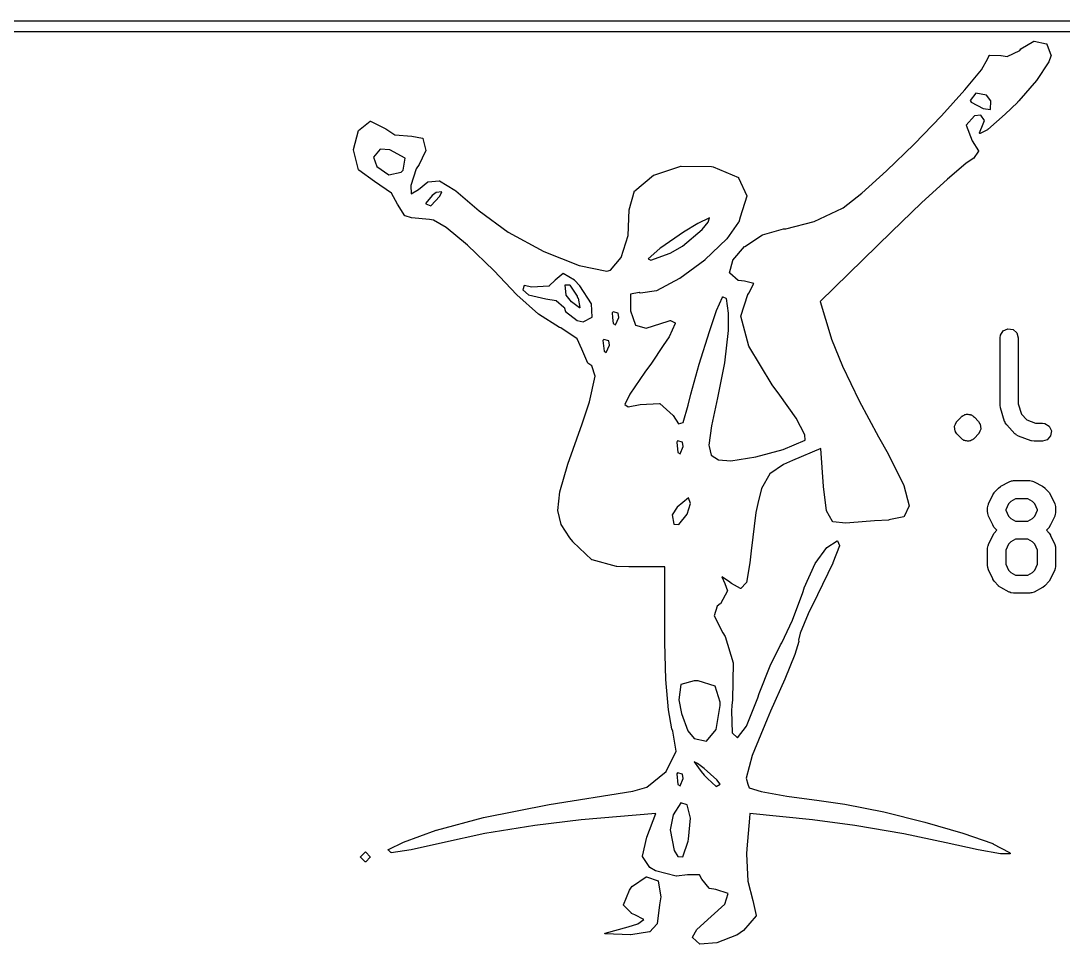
# Model space of a CAD drawing. Extents: x 69 to 230, y -100 to -50.
# Drawn here: x 92.12 to 106.47, y -63.84 to -51.12 of the extents above; entities that cross this region are included whole.
import ezdxf

# ---------------------------------------------------------------- set-up
doc = ezdxf.new("R2010")
doc.units = 0
doc.layers.add('BLACK', color=7, linetype='CONTINUOUS')

msp = doc.modelspace()

# ---------------------------------------------------------------- linework, layer by layer
at = {"layer": 'BLACK', "linetype": 'CONTINUOUS'}
for p, q in [((76.2, -51.125), (127.5, -51.125)), ((127.5, -51.275), (76.2, -51.275)), ((105.873, -51.5357), (105.889, -51.5128)), ((105.889, -51.5122), (105.89, -51.5113)), ((105.889, -51.5128), (105.889, -51.5122)), ((105.89, -51.5113), (106.067, -51.4048)), ((106.067, -51.4048), (106.069, -51.4045)), ((106.069, -51.4045), (106.071, -51.4042)), ((106.071, -51.4042), (106.244, -51.4416)), ((106.244, -51.4416), (106.245, -51.4419)), ((106.245, -51.4419), (106.246, -51.442)), ((106.246, -51.442), (106.246, -51.443)), ((106.246, -51.443), (106.248, -51.4438)), ((106.248, -51.4438), (106.248, -51.4444)), ((106.248, -51.4444), (106.248, -51.4448)), ((106.248, -51.4448), (106.305, -51.6076)), ((105.347, -51.7984), (105.433, -51.6437)), ((105.433, -51.6437), (105.454, -51.6009)), ((105.454, -51.6009), (105.455, -51.6004)), ((105.455, -51.5996), (105.456, -51.5992)), ((105.455, -51.6004), (105.455, -51.5996)), ((105.456, -51.5992), (105.457, -51.5985)), ((105.457, -51.5985), (105.458, -51.5985)), ((105.458, -51.5985), (105.459, -51.5982)), ((105.459, -51.5982), (105.615, -51.6021)), ((105.615, -51.6021), (105.615, -51.6023)), ((105.615, -51.6023), (105.616, -51.6022)), ((105.616, -51.6022), (105.702, -51.618)), ((105.702, -51.618), (105.873, -51.5357)), ((106.304, -51.611), (106.275, -51.6902)), ((106.305, -51.6076), (106.304, -51.6093)), ((106.304, -51.6093), (106.304, -51.611)), ((105.119, -52.0775), (105.347, -51.7984)), ((106.274, -51.6912), (106.103, -51.9487)), ((106.275, -51.6902), (106.274, -51.6907)), ((106.274, -51.6907), (106.274, -51.6912)), ((106.103, -51.9492), (105.859, -52.2271)), ((106.103, -51.9487), (106.103, -51.9489)), ((106.103, -51.9489), (106.103, -51.9492)), ((104.795, -52.4345), (105.119, -52.0775)), ((105.268, -52.1222), (105.189, -52.2234)), ((105.189, -52.2234), (105.207, -52.2472)), ((105.416, -52.1493), (105.268, -52.1222)), ((105.476, -52.2254), (105.416, -52.1493)), ((105.47, -52.3462), (105.476, -52.2254)), ((105.859, -52.2271), (105.841, -52.2476)), ((105.207, -52.2472), (105.369, -52.3316)), ((105.369, -52.3316), (105.47, -52.3462)), ((105.841, -52.2478), (105.673, -52.4124)), ((105.841, -52.2476), (105.841, -52.2477)), ((105.841, -52.2477), (105.841, -52.2478)), ((96.7708, -52.6339), (96.9278, -52.5062)), ((96.9278, -52.5062), (96.9287, -52.506)), ((96.9287, -52.506), (96.9294, -52.5054)), ((96.9294, -52.5054), (96.9304, -52.5054)), ((96.9304, -52.5054), (96.9315, -52.5051)), ((96.9315, -52.5051), (96.9323, -52.5056)), ((96.9323, -52.5056), (96.9332, -52.5056)), ((96.9332, -52.5056), (97.145, -52.6122)), ((104.419, -52.8221), (104.795, -52.4345)), ((105.253, -52.4357), (105.135, -52.5608)), ((105.336, -52.4253), (105.253, -52.4357)), ((105.389, -52.4996), (105.336, -52.4253)), ((105.369, -52.545), (105.389, -52.4996)), ((105.673, -52.4126), (105.433, -52.6238)), ((105.673, -52.4124), (105.673, -52.4124)), ((105.673, -52.4124), (105.673, -52.4126)), ((96.7018, -52.8982), (96.7691, -52.6365)), ((96.7691, -52.6365), (96.7701, -52.6353)), ((96.7701, -52.6353), (96.7708, -52.6339)), ((97.145, -52.6122), (97.1452, -52.6124)), ((97.1452, -52.6124), (97.1455, -52.6125)), ((97.1455, -52.6125), (97.2683, -52.6942)), ((105.135, -52.5608), (105.22, -52.776)), ((105.32, -52.6684), (105.369, -52.5452)), ((105.32, -52.6685), (105.32, -52.6684)), ((105.32, -52.6686), (105.32, -52.6685)), ((105.32, -52.6704), (105.32, -52.6686)), ((105.32, -52.6722), (105.32, -52.6704)), ((105.432, -52.6246), (105.327, -52.6748)), ((105.369, -52.5451), (105.369, -52.545)), ((105.369, -52.5452), (105.369, -52.5451)), ((105.433, -52.6238), (105.432, -52.624)), ((105.432, -52.624), (105.432, -52.6246)), ((97.2683, -52.6942), (97.5036, -52.7135)), ((97.5036, -52.7135), (97.5039, -52.7137)), ((97.5039, -52.7137), (97.5042, -52.7136)), ((97.5042, -52.7136), (97.6516, -52.7429)), ((97.6516, -52.7429), (97.6523, -52.7434)), ((97.6523, -52.7434), (97.6531, -52.7435)), ((97.6531, -52.7435), (97.6538, -52.7444)), ((97.6538, -52.7444), (97.6548, -52.7451)), ((97.6548, -52.7451), (97.6549, -52.7459)), ((97.6549, -52.7459), (97.6555, -52.7466)), ((97.6555, -52.7466), (97.6977, -52.91)), ((105.22, -52.776), (105.306, -52.9161)), ((105.32, -52.6723), (105.32, -52.6722)), ((105.32, -52.6724), (105.32, -52.6723)), ((105.321, -52.6736), (105.32, -52.6724)), ((105.323, -52.6749), (105.321, -52.6736)), ((105.325, -52.6749), (105.323, -52.675)), ((105.323, -52.675), (105.323, -52.6749)), ((105.323, -52.6749), (105.323, -52.6749)), ((105.327, -52.6748), (105.325, -52.6749)), ((105.327, -52.6748), (105.327, -52.6748)), ((105.327, -52.6748), (105.327, -52.6748)), ((96.702, -52.8994), (96.7018, -52.8982)), ((96.7018, -52.9006), (96.702, -52.8994)), ((96.7696, -53.1772), (96.7018, -52.9006)), ((97.0694, -52.8936), (96.976, -53.0045)), ((97.2017, -52.9017), (97.0694, -52.8936)), ((97.4096, -53.0183), (97.2017, -52.9017)), ((97.6973, -52.9134), (97.6472, -53.0178)), ((97.6974, -52.9117), (97.6973, -52.9134)), ((97.6977, -52.91), (97.6974, -52.9117)), ((104.039, -53.1934), (104.419, -52.8221)), ((105.305, -52.9216), (105.235, -53.0203)), ((105.306, -52.9206), (105.305, -52.9216)), ((105.306, -52.9161), (105.306, -52.917)), ((105.306, -52.917), (105.306, -52.9178)), ((105.306, -52.9178), (105.306, -52.9188)), ((105.306, -52.9188), (105.306, -52.9198)), ((105.306, -52.9198), (105.306, -52.9206)), ((96.976, -53.0045), (97.0206, -53.1311)), ((97.3827, -53.1831), (97.4096, -53.0183)), ((97.6472, -53.0178), (97.6062, -53.1032)), ((105.133, -53.0897), (104.879, -53.3068)), ((105.233, -53.0216), (105.133, -53.0897)), ((105.234, -53.0208), (105.233, -53.0216)), ((105.235, -53.0203), (105.234, -53.0208)), ((96.7706, -53.1786), (96.7696, -53.1772)), ((96.7715, -53.18), (96.7706, -53.1786)), ((96.9895, -53.3366), (96.7715, -53.18)), ((97.0206, -53.1311), (97.1868, -53.245)), ((97.1868, -53.245), (97.3575, -53.211)), ((97.3575, -53.211), (97.3827, -53.1831)), ((97.5645, -53.1626), (97.4885, -53.3935)), ((97.6057, -53.1039), (97.5645, -53.1626)), ((97.6058, -53.1035), (97.6057, -53.1039)), ((97.6062, -53.1032), (97.6058, -53.1035)), ((100.835, -53.2493), (101.209, -53.1267)), ((101.209, -53.1267), (101.21, -53.1268)), ((101.21, -53.1268), (101.211, -53.1265)), ((101.211, -53.1265), (101.629, -53.1329)), ((101.629, -53.1329), (101.629, -53.1331)), ((101.629, -53.1331), (101.63, -53.133)), ((101.63, -53.133), (101.652, -53.1376)), ((101.652, -53.1376), (101.652, -53.1379)), ((101.652, -53.1379), (101.653, -53.1379)), ((101.653, -53.1379), (101.999, -53.2845)), ((103.699, -53.5013), (104.039, -53.1934)), ((96.9896, -53.3366), (96.9895, -53.3366)), ((97.2225, -53.4983), (96.9896, -53.3366)), ((96.9896, -53.3366), (96.9896, -53.3366)), ((97.5944, -53.4485), (97.7233, -53.3448)), ((97.7233, -53.3448), (97.7247, -53.3444)), ((97.7247, -53.3444), (97.726, -53.3438)), ((97.726, -53.3438), (97.8805, -53.3305)), ((97.8805, -53.3305), (97.8819, -53.3309)), ((97.8819, -53.3309), (97.8834, -53.3311)), ((97.8834, -53.3311), (98.0968, -53.4563)), ((100.573, -53.4648), (100.833, -53.2502)), ((100.833, -53.2502), (100.834, -53.2499)), ((100.834, -53.2499), (100.835, -53.2493)), ((101.999, -53.2845), (102.001, -53.2857)), ((102.001, -53.2857), (102.002, -53.287)), ((102.002, -53.287), (102.116, -53.535)), ((104.879, -53.3068), (104.522, -53.6337)), ((97.3046, -53.6493), (97.2225, -53.4983)), ((97.4885, -53.3935), (97.4927, -53.5081)), ((97.4927, -53.5081), (97.5944, -53.4485)), ((97.7836, -53.5303), (97.6951, -53.6357)), ((97.8386, -53.4921), (97.7836, -53.5303)), ((97.9152, -53.4789), (97.8386, -53.4921)), ((97.8884, -53.5406), (97.9152, -53.4789)), ((98.0968, -53.4563), (98.0971, -53.4567)), ((98.0971, -53.4567), (98.0975, -53.4568)), ((98.0975, -53.4568), (98.1113, -53.4686)), ((98.1113, -53.4686), (98.4296, -53.7416)), ((100.495, -53.7278), (100.571, -53.4673)), ((100.571, -53.4673), (100.572, -53.4661)), ((100.572, -53.4661), (100.573, -53.4648)), ((103.444, -53.699), (103.699, -53.5013)), ((97.3048, -53.6494), (97.3046, -53.6493)), ((97.3048, -53.6496), (97.3048, -53.6494)), ((97.4081, -53.8093), (97.3048, -53.6496)), ((97.6951, -53.6357), (97.696, -53.6482)), ((97.696, -53.6482), (97.7634, -53.6739)), ((97.7634, -53.6739), (97.8884, -53.5406)), ((102.117, -53.5386), (102.025, -53.8316)), ((102.116, -53.535), (102.116, -53.5368)), ((102.116, -53.5368), (102.117, -53.5386)), ((104.522, -53.6337), (104.107, -54.0311)), ((97.4095, -53.8103), (97.4081, -53.8093)), ((97.4108, -53.8114), (97.4095, -53.8103)), ((97.4981, -53.8377), (97.4108, -53.8114)), ((98.4296, -53.7416), (98.4296, -53.7416)), ((98.4296, -53.7416), (98.8296, -54.0349)), ((100.481, -54.08), (100.495, -53.729)), ((100.495, -53.7284), (100.495, -53.7278)), ((100.495, -53.729), (100.495, -53.7284)), ((103.042, -53.8898), (103.431, -53.7075)), ((103.431, -53.7075), (103.444, -53.699)), ((97.4986, -53.8376), (97.4981, -53.8377)), ((97.499, -53.8379), (97.4986, -53.8376)), ((97.7459, -53.8623), (97.499, -53.8379)), ((97.8033, -53.8695), (97.7459, -53.8623)), ((97.9768, -53.9702), (97.8033, -53.8695)), ((101.439, -53.9183), (101.243, -54.0361)), ((101.601, -53.8399), (101.439, -53.9183)), ((101.501, -53.9974), (101.582, -53.8968)), ((101.582, -53.8968), (101.601, -53.8399)), ((102.003, -53.8999), (101.84, -54.1265)), ((102.004, -53.8985), (102.003, -53.8991)), ((102.003, -53.8991), (102.003, -53.8999)), ((102.025, -53.8316), (102.004, -53.8985)), ((102.654, -53.9892), (103.042, -53.8898)), ((98.2697, -54.2172), (97.9768, -53.9702)), ((98.8296, -54.0349), (99.32, -54.301)), ((100.386, -54.3868), (100.481, -54.08)), ((101.243, -54.0361), (100.931, -54.2522)), ((101.232, -54.2304), (101.501, -53.9974)), ((102.087, -54.232), (102.332, -54.0715)), ((102.332, -54.0715), (102.333, -54.0713)), ((102.333, -54.0709), (102.621, -53.9923)), ((102.333, -54.0713), (102.333, -54.0709)), ((102.621, -53.9923), (102.622, -53.9923)), ((102.622, -53.9921), (102.654, -53.9892)), ((102.622, -53.9923), (102.622, -53.9921)), ((104.107, -54.0311), (103.125, -54.991)), ((104.107, -54.0311), (104.107, -54.0311)), ((98.6319, -54.5659), (98.2697, -54.2172)), ((101.058, -54.3266), (101.232, -54.2304)), ((101.839, -54.1272), (101.538, -54.4194)), ((101.84, -54.1267), (101.839, -54.1272)), ((101.84, -54.1265), (101.84, -54.1267)), ((101.923, -54.4243), (102.086, -54.233)), ((102.086, -54.233), (102.087, -54.2326)), ((102.087, -54.2326), (102.087, -54.232)), ((99.32, -54.301), (99.8053, -54.4951)), ((100.241, -54.5596), (100.386, -54.3868)), ((100.92, -54.2613), (100.759, -54.4024)), ((100.795, -54.4211), (101.058, -54.3266)), ((100.931, -54.2522), (100.92, -54.2613)), ((99.8053, -54.4951), (100.19, -54.572)), ((100.759, -54.4024), (100.795, -54.4211)), ((101.537, -54.4198), (101.192, -54.6756)), ((101.538, -54.4194), (101.537, -54.4195)), ((101.537, -54.4195), (101.537, -54.4198)), ((101.879, -54.5972), (101.922, -54.4263)), ((101.922, -54.4263), (101.923, -54.4254)), ((101.923, -54.4254), (101.923, -54.4243)), ((98.9504, -54.9014), (98.6319, -54.5659)), ((99.5876, -54.6065), (99.4785, -54.6982)), ((99.7413, -54.6993), (99.5876, -54.6065)), ((100.19, -54.572), (100.241, -54.5596)), ((101.191, -54.676), (100.873, -54.8443)), ((101.192, -54.6756), (101.191, -54.6757)), ((101.191, -54.6757), (101.191, -54.676)), ((101.88, -54.598), (101.879, -54.5972)), ((101.879, -54.5988), (101.88, -54.598)), ((101.88, -54.5998), (101.879, -54.5988)), ((101.88, -54.601), (101.88, -54.5998)), ((101.881, -54.6015), (101.88, -54.601)), ((101.881, -54.6022), (101.881, -54.6015)), ((101.998, -54.7015), (101.881, -54.6022)), ((99.0489, -54.7695), (99.0301, -54.8327)), ((99.1556, -54.7943), (99.0489, -54.7695)), ((99.1563, -54.7942), (99.1556, -54.7943)), ((99.1571, -54.7944), (99.1563, -54.7942)), ((99.3908, -54.779), (99.1571, -54.7944)), ((99.3923, -54.7783), (99.3908, -54.779)), ((99.3939, -54.7777), (99.3923, -54.7783)), ((99.4785, -54.6982), (99.3939, -54.7777)), ((99.6145, -54.766), (99.6152, -54.7646)), ((99.6146, -54.7663), (99.6145, -54.766)), ((99.6146, -54.7667), (99.6146, -54.7663)), ((99.6288, -54.901), (99.6146, -54.7667)), ((99.6152, -54.7646), (99.6156, -54.763)), ((99.6156, -54.763), (99.6159, -54.7628)), ((99.6159, -54.7628), (99.6161, -54.7625)), ((99.6161, -54.7625), (99.6176, -54.7619)), ((99.6176, -54.7619), (99.619, -54.7612)), ((99.619, -54.7612), (99.6193, -54.7613)), ((99.6193, -54.7613), (99.6196, -54.7611)), ((99.6196, -54.7611), (99.6768, -54.7623)), ((99.6768, -54.7623), (99.6773, -54.7625)), ((99.6773, -54.7625), (99.6778, -54.7624)), ((99.6778, -54.7624), (99.679, -54.7632)), ((99.679, -54.7632), (99.6803, -54.7638)), ((99.6803, -54.7638), (99.6805, -54.7643)), ((99.6805, -54.7643), (99.6809, -54.7645)), ((99.6809, -54.7645), (99.7815, -54.9201)), ((99.8173, -54.7771), (99.7413, -54.6993)), ((99.9757, -55.0222), (99.8173, -54.7771)), ((101.999, -54.7019), (101.998, -54.7015)), ((102, -54.7026), (101.999, -54.7019)), ((102.086, -54.7109), (102, -54.7026)), ((102.214, -54.7432), (102.086, -54.7109)), ((102.145, -54.8769), (102.214, -54.7432)), ((98.9506, -54.9014), (98.9504, -54.9014)), ((98.9507, -54.9016), (98.9506, -54.9014)), ((99.2458, -55.1677), (98.9507, -54.9016)), ((99.0301, -54.8327), (99.1082, -54.8978)), ((99.1082, -54.8978), (99.3494, -54.9551)), ((99.3494, -54.9551), (99.4896, -54.9754)), ((99.6295, -54.9022), (99.6288, -54.901)), ((99.6298, -54.9036), (99.6295, -54.9022)), ((99.7023, -54.9969), (99.6298, -54.9036)), ((99.7815, -54.9201), (99.7816, -54.9206)), ((99.7816, -54.9206), (99.782, -54.921)), ((99.782, -54.921), (99.7911, -54.9451)), ((99.7911, -54.9451), (99.791, -54.9455)), ((99.791, -54.9455), (99.7913, -54.9458)), ((99.7913, -54.9458), (99.8179, -55.0731)), ((100.516, -54.8883), (100.513, -55.1005)), ((100.635, -54.8694), (100.516, -54.8883)), ((100.649, -54.8744), (100.635, -54.8694)), ((100.65, -54.8743), (100.649, -54.8744)), ((100.651, -54.8746), (100.65, -54.8743)), ((100.871, -54.8449), (100.651, -54.8746)), ((100.872, -54.8444), (100.871, -54.8449)), ((100.873, -54.8443), (100.872, -54.8444)), ((101.699, -55.1151), (101.779, -54.9307)), ((101.779, -54.9306), (101.78, -54.9293)), ((101.779, -54.9307), (101.779, -54.9306)), ((101.779, -54.9307), (101.779, -54.9307)), ((101.78, -54.9293), (101.782, -54.928)), ((101.782, -54.928), (101.782, -54.928)), ((101.782, -54.928), (101.782, -54.928)), ((101.782, -54.928), (101.783, -54.928)), ((101.783, -54.928), (101.785, -54.9281)), ((101.785, -54.9281), (101.785, -54.9281)), ((101.785, -54.9281), (101.785, -54.9281)), ((101.785, -54.9281), (101.828, -54.947)), ((101.828, -54.947), (101.829, -54.9474)), ((101.829, -54.9474), (101.829, -54.9476)), ((101.829, -54.9476), (101.83, -54.9487)), ((101.83, -54.9487), (101.831, -54.9497)), ((101.831, -54.9497), (101.831, -54.9503)), ((101.831, -54.9503), (101.831, -54.9509)), ((101.831, -54.9509), (101.859, -55.1506)), ((102.032, -55.1914), (102.132, -54.8933)), ((102.132, -54.8926), (102.133, -54.8917)), ((102.132, -54.8933), (102.132, -54.8926)), ((102.133, -54.8917), (102.145, -54.8769)), ((99.4896, -54.9754), (99.4908, -54.9761)), ((99.4908, -54.9761), (99.4921, -54.9766)), ((99.4921, -54.9766), (99.5983, -55.0697)), ((99.5983, -55.0697), (99.5989, -55.0708)), ((99.5989, -55.0708), (99.5997, -55.0718)), ((99.5997, -55.0718), (99.6187, -55.1286)), ((99.7029, -54.9973), (99.7023, -54.9969)), ((99.7032, -54.9979), (99.7029, -54.9973)), ((99.81, -55.0781), (99.7032, -54.9979)), ((99.8102, -55.0782), (99.81, -55.0781)), ((99.8103, -55.0783), (99.8102, -55.0782)), ((99.812, -55.0786), (99.8103, -55.0783)), ((99.8137, -55.0791), (99.812, -55.0786)), ((99.8139, -55.079), (99.8137, -55.0791)), ((99.814, -55.079), (99.8139, -55.079)), ((99.8155, -55.078), (99.814, -55.079)), ((99.817, -55.0771), (99.8155, -55.078)), ((99.8171, -55.077), (99.817, -55.0771)), ((99.8172, -55.0769), (99.8171, -55.077)), ((99.8175, -55.0751), (99.8172, -55.0769)), ((99.818, -55.0734), (99.8175, -55.0751)), ((99.8179, -55.0731), (99.8179, -55.0733)), ((99.8179, -55.0733), (99.818, -55.0734)), ((99.9875, -55.2081), (99.9757, -55.0222)), ((100.513, -55.1005), (100.515, -55.1178)), ((103.125, -54.991), (103.271, -55.4765)), ((99.2462, -55.1679), (99.2458, -55.1677)), ((99.2465, -55.1682), (99.2462, -55.1679)), ((99.5387, -55.3487), (99.2465, -55.1682)), ((99.6187, -55.1286), (99.7795, -55.2522)), ((99.7795, -55.2522), (99.863, -55.2729)), ((99.863, -55.2729), (99.9875, -55.2081)), ((100.274, -55.1349), (100.262, -55.1495)), ((100.262, -55.1495), (100.268, -55.2106)), ((100.268, -55.2106), (100.277, -55.2955)), ((100.343, -55.1509), (100.274, -55.1349)), ((100.308, -55.3116), (100.352, -55.2133)), ((100.352, -55.2133), (100.343, -55.1509)), ((100.515, -55.1178), (100.546, -55.2125)), ((100.546, -55.2125), (100.581, -55.3186)), ((101.601, -55.4029), (101.699, -55.1154)), ((101.699, -55.1153), (101.699, -55.1151)), ((101.699, -55.1154), (101.699, -55.1153)), ((101.859, -55.1514), (101.858, -55.3925)), ((101.859, -55.1506), (101.859, -55.151)), ((101.859, -55.151), (101.859, -55.1514)), ((102.033, -55.1928), (102.032, -55.1914)), ((102.032, -55.1943), (102.033, -55.1928)), ((102.143, -55.6056), (102.032, -55.1943)), ((99.5391, -55.3487), (99.5387, -55.3487)), ((99.5395, -55.3491), (99.5391, -55.3487)), ((99.5549, -55.3552), (99.5395, -55.3491)), ((99.7775, -55.5056), (99.5549, -55.3552)), ((100.277, -55.2955), (100.308, -55.3116)), ((100.581, -55.3186), (100.729, -55.3598)), ((100.729, -55.3598), (101.035, -55.2635)), ((101.035, -55.2635), (101.059, -55.2552)), ((101.131, -55.2927), (101.046, -55.4789)), ((101.059, -55.2552), (101.061, -55.2553)), ((101.061, -55.2553), (101.063, -55.2554)), ((101.063, -55.2554), (101.129, -55.2861)), ((101.129, -55.2861), (101.129, -55.2861)), ((101.129, -55.2861), (101.129, -55.2861)), ((101.129, -55.2861), (101.129, -55.2861)), ((101.129, -55.2861), (101.13, -55.2874)), ((101.13, -55.2874), (101.131, -55.2889)), ((101.131, -55.2889), (101.131, -55.2889)), ((101.131, -55.2889), (101.132, -55.2889)), ((101.132, -55.2889), (101.131, -55.2907)), ((101.131, -55.2907), (101.131, -55.2927)), ((101.858, -55.3931), (101.807, -55.8347)), ((101.858, -55.3925), (101.858, -55.3928)), ((101.858, -55.3928), (101.858, -55.3931)), ((105.609, -55.4561), (105.647, -55.397)), ((105.647, -55.397), (105.711, -55.3678)), ((105.711, -55.3678), (105.781, -55.3779)), ((105.781, -55.3779), (105.834, -55.4241)), ((99.8444, -55.6468), (99.7775, -55.5056)), ((100.147, -55.5159), (100.135, -55.5305)), ((100.135, -55.5305), (100.15, -55.6765)), ((100.216, -55.5319), (100.147, -55.5159)), ((100.225, -55.5943), (100.216, -55.5319)), ((101.046, -55.4797), (100.966, -55.5978)), ((101.046, -55.4789), (101.046, -55.4792)), ((101.046, -55.4792), (101.046, -55.4797)), ((101.46, -55.8527), (101.601, -55.403)), ((101.601, -55.403), (101.601, -55.4029)), ((101.601, -55.403), (101.601, -55.403)), ((103.271, -55.4765), (103.281, -55.51)), ((103.281, -55.51), (103.431, -55.8803)), ((105.604, -55.4916), (105.609, -55.4561)), ((105.604, -56.4202), (105.604, -55.4916)), ((105.834, -55.4241), (105.854, -55.4916)), ((105.854, -55.4916), (105.854, -56.4014)), ((99.9253, -55.8402), (99.8444, -55.6468)), ((100.15, -55.6765), (100.181, -55.6926)), ((100.181, -55.6926), (100.225, -55.5943)), ((100.966, -55.5978), (100.802, -55.8398)), ((102.143, -55.6061), (102.143, -55.6056)), ((102.143, -55.6069), (102.143, -55.6061)), ((102.466, -56.1405), (102.143, -55.6069)), ((99.9264, -55.8413), (99.9253, -55.8402)), ((99.9273, -55.8425), (99.9264, -55.8413)), ((99.9828, -55.8771), (99.9273, -55.8425)), ((100.026, -56.0185), (99.9828, -55.8771)), ((100.712, -55.9654), (100.504, -56.2662)), ((100.802, -55.8399), (100.712, -55.9654)), ((100.802, -55.8398), (100.802, -55.8398)), ((100.802, -55.8398), (100.802, -55.8399)), ((101.343, -56.2682), (101.46, -55.8528)), ((101.46, -55.8528), (101.46, -55.8527)), ((101.46, -55.8528), (101.46, -55.8528)), ((101.807, -55.8351), (101.714, -56.3185)), ((101.807, -55.8347), (101.807, -55.8349)), ((101.807, -55.8349), (101.807, -55.8351)), ((103.431, -55.8803), (103.662, -56.3602)), ((99.9482, -56.3737), (100.026, -56.0185)), ((102.466, -56.1406), (102.466, -56.1405)), ((102.466, -56.1409), (102.466, -56.1406)), ((102.571, -56.2819), (102.466, -56.1409)), ((99.8473, -56.6765), (99.9482, -56.3737)), ((100.504, -56.2662), (100.434, -56.4109)), ((100.645, -56.4114), (100.912, -56.3972)), ((100.912, -56.3972), (100.912, -56.3972)), ((100.912, -56.3972), (100.912, -56.3972)), ((100.912, -56.3972), (100.912, -56.3972)), ((100.912, -56.3972), (100.914, -56.3979)), ((100.914, -56.3979), (100.916, -56.3985)), ((100.916, -56.3985), (100.916, -56.3985)), ((100.916, -56.3985), (100.916, -56.3985)), ((100.916, -56.3985), (100.916, -56.3985)), ((100.916, -56.3985), (101.1, -56.563)), ((101.306, -56.4174), (101.343, -56.2684)), ((101.343, -56.2683), (101.343, -56.2682)), ((101.343, -56.2684), (101.343, -56.2683)), ((101.714, -56.3186), (101.63, -56.7026)), ((101.714, -56.3185), (101.714, -56.3186)), ((101.714, -56.3186), (101.714, -56.3186)), ((102.793, -56.5998), (102.571, -56.2819)), ((103.662, -56.3602), (103.93, -56.8548)), ((105.854, -56.4014), (105.897, -56.542)), ((100.434, -56.4109), (100.481, -56.4445)), ((100.481, -56.4445), (100.645, -56.4115)), ((100.645, -56.4116), (100.645, -56.4114)), ((100.645, -56.4115), (100.645, -56.4116)), ((101.239, -56.6588), (101.306, -56.4174)), ((105.129, -56.5486), (105.14, -56.544)), ((105.14, -56.544), (105.151, -56.5456)), ((105.151, -56.5456), (105.161, -56.5429)), ((105.161, -56.5429), (105.175, -56.5472)), ((105.175, -56.5472), (105.189, -56.5468)), ((105.189, -56.5468), (105.198, -56.5525)), ((105.604, -56.4208), (105.604, -56.4202)), ((105.604, -56.4215), (105.604, -56.4208)), ((105.609, -56.4569), (105.604, -56.4215)), ((105.666, -56.6426), (105.609, -56.4569)), ((105.897, -56.542), (105.971, -56.6225)), ((99.6517, -57.234), (99.8473, -56.6765)), ((101.1, -56.563), (101.1, -56.5636)), ((101.1, -56.5636), (101.101, -56.564)), ((101.101, -56.564), (101.176, -56.6779)), ((101.176, -56.6779), (101.239, -56.6588)), ((102.915, -56.829), (102.793, -56.5998)), ((104.977, -56.708), (104.991, -56.6797)), ((104.991, -56.6797), (105.003, -56.6507)), ((105.003, -56.6507), (105.006, -56.6485)), ((105.006, -56.6485), (105.008, -56.6449)), ((105.008, -56.6449), (105.065, -56.583)), ((105.065, -56.583), (105.073, -56.5765)), ((105.073, -56.5765), (105.075, -56.5732)), ((105.075, -56.5732), (105.08, -56.5711)), ((105.08, -56.5711), (105.093, -56.5604)), ((105.093, -56.5604), (105.107, -56.5569)), ((105.107, -56.5569), (105.118, -56.549)), ((105.118, -56.549), (105.129, -56.5486)), ((105.198, -56.5525), (105.209, -56.5541)), ((105.209, -56.5541), (105.218, -56.5614)), ((105.218, -56.5614), (105.228, -56.5649)), ((105.228, -56.5649), (105.237, -56.5758)), ((105.237, -56.5758), (105.249, -56.583)), ((105.249, -56.583), (105.306, -56.6449)), ((105.306, -56.6449), (105.326, -56.6745)), ((105.326, -56.6745), (105.327, -56.6784)), ((105.327, -56.6784), (105.33, -56.6815)), ((105.33, -56.6815), (105.333, -56.7128)), ((105.672, -56.6511), (105.666, -56.6426)), ((105.674, -56.6611), (105.672, -56.6511)), ((105.694, -56.6907), (105.674, -56.6611)), ((105.971, -56.6225), (106.093, -56.6666)), ((106.093, -56.6666), (106.186, -56.6666)), ((106.186, -56.6666), (106.221, -56.6717)), ((106.221, -56.6717), (106.28, -56.7099)), ((101.63, -56.7026), (101.594, -56.9715)), ((102.919, -56.9038), (102.915, -56.829)), ((104.976, -56.7156), (104.977, -56.7119)), ((104.981, -56.7466), (104.976, -56.7156)), ((104.977, -56.7119), (104.977, -56.708)), ((104.985, -56.7779), (104.981, -56.7466)), ((104.987, -56.781), (104.985, -56.7779)), ((104.988, -56.7849), (104.987, -56.781)), ((105.008, -56.8145), (104.988, -56.7849)), ((105.065, -56.8764), (105.008, -56.8145)), ((105.306, -56.8145), (105.249, -56.8764)), ((105.308, -56.8109), (105.306, -56.8145)), ((105.311, -56.8087), (105.308, -56.8109)), ((105.323, -56.7796), (105.311, -56.8087)), ((105.337, -56.7514), (105.323, -56.7796)), ((105.333, -56.7128), (105.338, -56.7438)), ((105.338, -56.7438), (105.337, -56.7475)), ((105.337, -56.7475), (105.337, -56.7514)), ((105.808, -56.8145), (105.694, -56.6907)), ((105.819, -56.8207), (105.808, -56.8145)), ((105.826, -56.8304), (105.819, -56.8207)), ((105.858, -56.8473), (105.826, -56.8304)), ((106.28, -56.7099), (106.309, -56.774)), ((106.309, -56.774), (106.299, -56.8436)), ((101.163, -56.9129), (101.151, -56.9275)), ((101.151, -56.9275), (101.166, -57.0735)), ((101.232, -56.9289), (101.163, -56.9129)), ((101.241, -56.9913), (101.232, -56.9289)), ((101.594, -56.9715), (101.599, -56.9909)), ((102.616, -57.0304), (102.919, -56.9038)), ((103.93, -56.8548), (104.063, -57.0899)), ((105.077, -56.8836), (105.065, -56.8764)), ((105.086, -56.8945), (105.077, -56.8836)), ((105.097, -56.898), (105.086, -56.8945)), ((105.105, -56.9052), (105.097, -56.898)), ((105.116, -56.9068), (105.105, -56.9052)), ((105.126, -56.9126), (105.116, -56.9068)), ((105.14, -56.9121), (105.126, -56.9126)), ((105.153, -56.9165), (105.14, -56.9121)), ((105.164, -56.9138), (105.153, -56.9165)), ((105.175, -56.9153), (105.164, -56.9138)), ((105.185, -56.9107), (105.175, -56.9153)), ((105.196, -56.9104), (105.185, -56.9107)), ((105.208, -56.9025), (105.196, -56.9104)), ((105.221, -56.899), (105.208, -56.9025)), ((105.234, -56.8882), (105.221, -56.899)), ((105.239, -56.8862), (105.234, -56.8882)), ((105.241, -56.8829), (105.239, -56.8862)), ((105.249, -56.8764), (105.241, -56.8829)), ((106.029, -56.9092), (105.858, -56.8473)), ((106.033, -56.9094), (106.029, -56.9092)), ((106.036, -56.9114), (106.033, -56.9094)), ((106.071, -56.9166), (106.036, -56.9114)), ((106.186, -56.9166), (106.071, -56.9166)), ((106.253, -56.8968), (106.186, -56.9166)), ((106.299, -56.8436), (106.253, -56.8968)), ((101.166, -57.0735), (101.197, -57.0896)), ((101.197, -57.0896), (101.241, -56.9913)), ((101.599, -56.9909), (101.626, -57.1069)), ((101.626, -57.1069), (101.725, -57.1725)), ((102.238, -57.1325), (102.616, -57.0304)), ((103.133, -57.0173), (102.743, -57.1812)), ((103.171, -57.5411), (103.133, -57.0173)), ((104.063, -57.0899), (104.063, -57.09)), ((104.063, -57.09), (104.063, -57.0901)), ((104.063, -57.0901), (104.279, -57.5274)), ((99.5414, -57.6121), (99.6516, -57.2343)), ((99.6516, -57.2343), (99.6517, -57.2342)), ((99.6517, -57.2342), (99.6517, -57.234)), ((101.725, -57.1725), (101.897, -57.1843)), ((101.897, -57.1843), (102.238, -57.1325)), ((102.621, -57.2364), (102.434, -57.3669)), ((102.743, -57.1812), (102.621, -57.2364)), ((102.434, -57.3669), (102.316, -57.5674)), ((103.171, -57.5412), (103.171, -57.5411)), ((103.171, -57.5414), (103.171, -57.5412)), ((103.211, -57.8755), (103.171, -57.5414)), ((104.279, -57.5274), (104.279, -57.5279)), ((104.279, -57.5279), (104.28, -57.5283)), ((104.28, -57.5283), (104.351, -57.8043)), ((105.58, -57.5617), (105.607, -57.5391)), ((105.607, -57.5391), (105.61, -57.5385)), ((105.61, -57.5385), (105.612, -57.5366)), ((105.612, -57.5366), (105.726, -57.4747)), ((105.726, -57.4747), (105.76, -57.4623)), ((105.76, -57.4623), (105.773, -57.4633)), ((105.773, -57.4633), (105.786, -57.4596)), ((105.786, -57.4596), (106.014, -57.4596)), ((106.014, -57.4596), (106.05, -57.4647)), ((106.05, -57.4647), (106.061, -57.4719)), ((106.061, -57.4719), (106.074, -57.4747)), ((106.074, -57.4747), (106.188, -57.5366)), ((106.188, -57.5366), (106.217, -57.558)), ((99.5118, -57.8685), (99.5412, -57.6129)), ((99.5412, -57.6129), (99.5414, -57.6125)), ((99.5414, -57.6125), (99.5414, -57.6121)), ((102.316, -57.5674), (102.268, -57.7746)), ((105.444, -57.7798), (105.501, -57.656)), ((105.501, -57.656), (105.52, -57.6259)), ((105.52, -57.6259), (105.522, -57.6251)), ((105.522, -57.6236), (105.58, -57.5617)), ((105.522, -57.6251), (105.522, -57.6236)), ((106.217, -57.558), (106.218, -57.5603)), ((106.218, -57.5603), (106.22, -57.5617)), ((106.22, -57.5617), (106.278, -57.6236)), ((106.278, -57.6236), (106.298, -57.6532)), ((106.298, -57.6532), (106.298, -57.6548)), ((106.298, -57.6548), (106.299, -57.656)), ((106.299, -57.656), (106.356, -57.7798)), ((101.156, -57.827), (101.089, -57.9316)), ((101.312, -57.6983), (101.156, -57.827)), ((101.295, -57.9232), (101.341, -57.7737)), ((101.341, -57.7737), (101.312, -57.6983)), ((102.268, -57.7746), (102.239, -57.9002)), ((104.351, -57.8077), (104.281, -57.9532)), ((104.351, -57.8043), (104.351, -57.806)), ((104.351, -57.806), (104.351, -57.8077)), ((105.432, -57.8322), (105.437, -57.7967)), ((105.432, -57.8941), (105.432, -57.8322)), ((105.437, -57.7967), (105.442, -57.789)), ((105.442, -57.789), (105.444, -57.7798)), ((105.72, -57.7787), (105.682, -57.8597)), ((105.749, -57.7465), (105.72, -57.7787)), ((105.817, -57.7096), (105.749, -57.7465)), ((105.983, -57.7096), (105.817, -57.7096)), ((106.051, -57.7465), (105.983, -57.7096)), ((106.08, -57.7787), (106.051, -57.7465)), ((106.118, -57.8597), (106.08, -57.7787)), ((106.356, -57.7798), (106.367, -57.8142)), ((106.367, -57.8142), (106.365, -57.8234)), ((106.365, -57.8234), (106.368, -57.8322)), ((106.368, -57.8322), (106.368, -57.8941)), ((99.5121, -57.8694), (99.5118, -57.8685)), ((99.5119, -57.8703), (99.5121, -57.8694)), ((99.5587, -58.0615), (99.5119, -57.8703)), ((101.089, -57.9316), (101.111, -58.0593)), ((101.178, -58.0633), (101.295, -57.9232)), ((102.239, -57.9002), (102.176, -58.4264)), ((103.211, -57.8764), (103.211, -57.8755)), ((103.211, -57.8775), (103.211, -57.8764)), ((103.296, -58.0227), (103.211, -57.8775)), ((104.277, -57.9559), (104.07, -58.0015)), ((104.278, -57.9557), (104.277, -57.9559)), ((104.279, -57.9546), (104.278, -57.9557)), ((104.278, -57.9557), (104.278, -57.9557)), ((104.28, -57.9537), (104.279, -57.9546)), ((104.281, -57.9532), (104.28, -57.9534)), ((104.28, -57.9534), (104.28, -57.9537)), ((105.435, -57.903), (105.432, -57.8941)), ((105.433, -57.9121), (105.435, -57.903)), ((105.444, -57.9465), (105.433, -57.9121)), ((105.501, -58.0703), (105.444, -57.9465)), ((105.682, -57.8597), (105.682, -57.8667)), ((105.682, -57.8667), (105.72, -57.9476)), ((105.72, -57.9476), (105.749, -57.9798)), ((105.749, -57.9798), (105.817, -58.0167)), ((105.983, -58.0167), (106.051, -57.9798)), ((106.051, -57.9798), (106.08, -57.9476)), ((106.08, -57.9476), (106.118, -57.8667)), ((106.118, -57.8667), (106.118, -57.8597)), ((106.356, -57.9465), (106.299, -58.0703)), ((106.358, -57.9374), (106.356, -57.9465)), ((106.363, -57.9296), (106.358, -57.9374)), ((106.368, -57.8941), (106.363, -57.9296)), ((99.5592, -58.0622), (99.5587, -58.0615)), ((99.5593, -58.0631), (99.5592, -58.0622)), ((99.6777, -58.2476), (99.5593, -58.0631)), ((101.111, -58.0593), (101.178, -58.0633)), ((103.297, -58.0229), (103.296, -58.0227)), ((103.297, -58.0233), (103.297, -58.0229)), ((103.298, -58.0241), (103.297, -58.0233)), ((103.3, -58.025), (103.298, -58.0241)), ((103.3, -58.0252), (103.3, -58.025)), ((103.3, -58.025), (103.3, -58.025)), ((103.477, -58.0467), (103.3, -58.0252)), ((103.478, -58.0465), (103.477, -58.0467)), ((103.532, -58.0415), (103.478, -58.0467)), ((103.478, -58.0467), (103.478, -58.0465)), ((103.873, -58.0117), (103.532, -58.0415)), ((104.07, -58.0017), (103.873, -58.0117)), ((104.07, -58.0015), (104.07, -58.0015)), ((104.07, -58.0015), (104.07, -58.0017)), ((105.502, -58.0715), (105.501, -58.0703)), ((105.502, -58.0731), (105.502, -58.0715)), ((105.522, -58.1027), (105.502, -58.0731)), ((105.558, -58.1417), (105.522, -58.1027)), ((105.817, -58.0167), (105.983, -58.0167)), ((106.278, -58.1027), (106.242, -58.1417)), ((106.28, -58.1004), (106.278, -58.1013)), ((106.278, -58.1013), (106.278, -58.1027)), ((106.299, -58.0703), (106.28, -58.1004)), ((99.6778, -58.2477), (99.6777, -58.2476)), ((99.6779, -58.248), (99.6778, -58.2477)), ((99.718, -58.2996), (99.6779, -58.248)), ((105.444, -58.337), (105.501, -58.2132)), ((105.501, -58.2132), (105.52, -58.1831)), ((105.52, -58.1831), (105.522, -58.1822)), ((105.522, -58.1808), (105.558, -58.1417)), ((105.522, -58.1822), (105.522, -58.1808)), ((105.817, -58.2667), (105.749, -58.3037)), ((105.983, -58.2667), (105.817, -58.2667)), ((106.051, -58.3037), (105.983, -58.2667)), ((106.242, -58.1417), (106.278, -58.1808)), ((106.278, -58.1808), (106.298, -58.2103)), ((106.298, -58.2103), (106.298, -58.2119)), ((106.298, -58.2119), (106.299, -58.2132)), ((106.299, -58.2132), (106.356, -58.337)), ((99.7184, -58.2998), (99.718, -58.2996)), ((99.7185, -58.3002), (99.7184, -58.2998)), ((99.9838, -58.5481), (99.7185, -58.3002)), ((103.058, -58.5988), (103.217, -58.3807)), ((103.217, -58.3807), (103.218, -58.3802)), ((103.218, -58.3794), (103.358, -58.2877)), ((103.218, -58.3802), (103.218, -58.3794)), ((103.393, -58.3556), (103.302, -58.5937)), ((103.358, -58.2876), (103.358, -58.2873)), ((103.358, -58.2873), (103.36, -58.2873)), ((103.358, -58.2877), (103.358, -58.2876)), ((103.36, -58.2873), (103.361, -58.287)), ((103.361, -58.287), (103.362, -58.2872)), ((103.362, -58.2872), (103.362, -58.2872)), ((103.362, -58.2872), (103.363, -58.2883)), ((103.363, -58.2883), (103.365, -58.2892)), ((103.365, -58.2892), (103.365, -58.2896)), ((103.365, -58.2896), (103.365, -58.2899)), ((103.365, -58.2899), (103.392, -58.3518)), ((103.392, -58.3518), (103.393, -58.3537)), ((103.393, -58.3537), (103.393, -58.3556)), ((103.393, -58.3556), (103.393, -58.3556)), ((103.393, -58.3556), (103.393, -58.3556)), ((103.393, -58.3556), (103.393, -58.3556)), ((105.432, -58.3894), (105.437, -58.3539)), ((105.432, -58.637), (105.432, -58.3894)), ((105.437, -58.3539), (105.442, -58.3461)), ((105.442, -58.3461), (105.444, -58.337)), ((105.72, -58.3358), (105.682, -58.4168)), ((105.749, -58.3037), (105.72, -58.3358)), ((106.08, -58.3358), (106.051, -58.3037)), ((106.118, -58.4168), (106.08, -58.3358)), ((106.356, -58.337), (106.367, -58.3714)), ((106.367, -58.3714), (106.365, -58.3805)), ((106.365, -58.3805), (106.368, -58.3894)), ((106.368, -58.3894), (106.368, -58.637)), ((99.9849, -58.5485), (99.9838, -58.5481)), ((99.9859, -58.5493), (99.9849, -58.5485)), ((100.323, -58.6418), (99.9859, -58.5493)), ((102.176, -58.4264), (102.158, -58.5919)), ((105.682, -58.4168), (105.682, -58.6095)), ((106.118, -58.6095), (106.118, -58.4168)), ((100.324, -58.642), (100.323, -58.6418)), ((100.323, -58.6418), (100.323, -58.6418)), ((100.493, -58.648), (100.324, -58.642)), ((100.987, -58.648), (100.493, -58.648)), ((100.493, -58.648), (100.493, -58.648)), ((100.493, -58.648), (100.493, -58.648)), ((100.989, -59.6908), (100.987, -58.648)), ((102.158, -58.5922), (102.11, -58.8623)), ((102.158, -58.5919), (102.158, -58.592)), ((102.158, -58.592), (102.158, -58.5922)), ((102.906, -58.9381), (103.058, -58.5996)), ((103.058, -58.5993), (103.058, -58.5988)), ((103.058, -58.5996), (103.058, -58.5993)), ((103.302, -58.5941), (103.09, -59.0304)), ((103.302, -58.5937), (103.302, -58.5939)), ((103.302, -58.5939), (103.302, -58.5941)), ((105.435, -58.6458), (105.432, -58.637)), ((105.433, -58.655), (105.435, -58.6458)), ((105.444, -58.6894), (105.433, -58.655)), ((105.501, -58.8132), (105.444, -58.6894)), ((105.682, -58.6095), (105.72, -58.6905)), ((105.72, -58.6905), (105.749, -58.7227)), ((106.051, -58.7227), (106.08, -58.6905)), ((106.08, -58.6905), (106.118, -58.6095)), ((106.356, -58.6894), (106.299, -58.8132)), ((106.358, -58.6802), (106.356, -58.6894)), ((106.363, -58.6725), (106.358, -58.6802)), ((106.368, -58.637), (106.363, -58.6725)), ((101.864, -58.8421), (101.772, -58.7846)), ((101.772, -58.7846), (101.814, -58.8774)), ((101.904, -58.8742), (101.864, -58.8421)), ((105.502, -58.8144), (105.501, -58.8132)), ((105.502, -58.816), (105.502, -58.8144)), ((105.522, -58.8456), (105.502, -58.816)), ((105.749, -58.7227), (105.817, -58.7596)), ((105.817, -58.7596), (105.983, -58.7596)), ((105.983, -58.7596), (106.051, -58.7227)), ((106.299, -58.8132), (106.28, -58.8432)), ((101.848, -58.9791), (101.753, -59.1567)), ((101.814, -58.8774), (101.814, -58.8776)), ((101.814, -58.8776), (101.814, -58.8778)), ((101.814, -58.8778), (101.848, -58.9751)), ((101.848, -58.9751), (101.848, -58.9752)), ((101.848, -58.9752), (101.848, -58.9753)), ((101.848, -58.9753), (101.848, -58.9771)), ((101.848, -58.9771), (101.848, -58.9789)), ((101.848, -58.9789), (101.848, -58.979)), ((101.848, -58.979), (101.848, -58.9791)), ((101.905, -58.8744), (101.904, -58.8742)), ((101.905, -58.8747), (101.905, -58.8744)), ((102.029, -58.944), (101.905, -58.8747)), ((102.03, -58.9441), (102.029, -58.944)), ((102.032, -58.9446), (102.03, -58.9441)), ((102.033, -58.9444), (102.032, -58.9443)), ((102.032, -58.9443), (102.032, -58.9446)), ((102.034, -58.9436), (102.033, -58.9444)), ((102.035, -58.943), (102.034, -58.9436)), ((102.108, -58.8649), (102.035, -58.943)), ((102.109, -58.8635), (102.108, -58.8649)), ((102.11, -58.8623), (102.109, -58.8635)), ((102.885, -59.0007), (102.905, -58.9385)), ((102.905, -58.9385), (102.906, -58.9383)), ((102.906, -58.9383), (102.906, -58.9381)), ((105.58, -58.9075), (105.522, -58.8456)), ((105.582, -58.9088), (105.58, -58.9075)), ((105.583, -58.9112), (105.582, -58.9088)), ((105.612, -58.9326), (105.583, -58.9112)), ((105.726, -58.9945), (105.612, -58.9326)), ((106.188, -58.9326), (106.074, -58.9945)), ((106.19, -58.9307), (106.188, -58.9326)), ((106.193, -58.9301), (106.19, -58.9307)), ((106.22, -58.9075), (106.193, -58.9301)), ((106.278, -58.8456), (106.22, -58.9075)), ((106.28, -58.8432), (106.278, -58.8441)), ((106.278, -58.8441), (106.278, -58.8456)), ((102.744, -59.381), (102.885, -59.0007)), ((103.09, -59.0304), (102.961, -59.2963)), ((105.739, -58.9973), (105.726, -58.9945)), ((105.75, -59.0044), (105.739, -58.9973)), ((105.786, -59.0096), (105.75, -59.0044)), ((106.014, -59.0096), (105.786, -59.0096)), ((106.027, -59.0059), (106.014, -59.0096)), ((106.04, -59.0069), (106.027, -59.0059)), ((106.074, -58.9945), (106.04, -59.0069)), ((101.707, -59.1906), (101.665, -59.3215)), ((101.751, -59.1584), (101.707, -59.1906)), ((101.752, -59.1574), (101.751, -59.1584)), ((101.753, -59.1567), (101.752, -59.1574)), ((101.665, -59.3215), (101.787, -59.5581)), ((102.596, -59.6936), (102.744, -59.381)), ((102.961, -59.2963), (102.849, -59.5587)), ((101.787, -59.5581), (101.817, -59.6069)), ((102.849, -59.5587), (102.829, -59.659)), ((100.989, -59.6909), (100.989, -59.6908)), ((100.989, -59.6908), (100.989, -59.6908)), ((101.002, -60.1984), (100.989, -59.6909)), ((101.817, -59.6069), (101.817, -59.6075)), ((101.817, -59.6075), (101.818, -59.608)), ((101.818, -59.608), (101.929, -59.9684)), ((102.58, -59.7199), (102.596, -59.6936)), ((102.832, -59.6766), (102.775, -59.8563)), ((102.829, -59.659), (102.832, -59.6741)), ((102.832, -59.6741), (102.832, -59.6754)), ((102.832, -59.6754), (102.832, -59.6766)), ((102.435, -60.0115), (102.58, -59.7203)), ((102.58, -59.7201), (102.58, -59.7199)), ((102.58, -59.7203), (102.58, -59.7201)), ((101.929, -59.97), (101.918, -60.4795)), ((101.929, -59.9684), (101.929, -59.9692)), ((101.929, -59.9692), (101.929, -59.97)), ((102.775, -59.8566), (102.638, -60.1932)), ((102.775, -59.8563), (102.775, -59.8564)), ((102.775, -59.8564), (102.775, -59.8566)), ((102.286, -60.3935), (102.435, -60.0119)), ((102.435, -60.0118), (102.435, -60.0115)), ((102.435, -60.0119), (102.435, -60.0118)), ((101.002, -60.1986), (101.002, -60.1984)), ((101.002, -60.1987), (101.002, -60.1986)), ((101.036, -60.6178), (101.002, -60.1987)), ((101.207, -60.2699), (101.181, -60.479)), ((101.393, -60.216), (101.207, -60.2699)), ((101.448, -60.218), (101.393, -60.216)), ((101.678, -60.2889), (101.448, -60.218)), ((102.638, -60.1934), (102.444, -60.634)), ((102.638, -60.1932), (102.638, -60.1933)), ((102.638, -60.1933), (102.638, -60.1934)), ((101.748, -60.5124), (101.678, -60.2889)), ((102.267, -60.4492), (102.286, -60.3937)), ((102.286, -60.3936), (102.286, -60.3935)), ((102.286, -60.3937), (102.286, -60.3936)), ((101.181, -60.479), (101.215, -60.6677)), ((101.694, -60.8871), (101.749, -60.5582)), ((101.749, -60.5582), (101.748, -60.5124)), ((101.911, -60.559), (101.904, -60.6299)), ((101.918, -60.4799), (101.911, -60.559)), ((101.918, -60.4795), (101.918, -60.4797)), ((101.918, -60.4797), (101.918, -60.4799)), ((102.11, -60.8438), (102.267, -60.4492)), ((101.036, -60.618), (101.036, -60.6178)), ((101.036, -60.6183), (101.036, -60.618)), ((101.084, -60.8763), (101.036, -60.6183)), ((101.215, -60.6677), (101.302, -60.9069)), ((101.904, -60.6299), (101.915, -60.9348)), ((102.444, -60.634), (102.394, -60.744)), ((102.444, -60.634), (102.444, -60.634)), ((102.444, -60.634), (102.444, -60.634)), ((101.987, -61.0014), (102.11, -60.8438)), ((102.394, -60.744), (102.188, -61.2471)), ((101.084, -60.8768), (101.084, -60.8763)), ((101.084, -60.8774), (101.084, -60.8768)), ((101.099, -60.91), (101.084, -60.8774)), ((101.144, -61.1842), (101.099, -60.91)), ((101.302, -60.9069), (101.39, -61.0124)), ((101.559, -61.0479), (101.694, -60.8871)), ((101.915, -60.9348), (101.987, -61.0014)), ((101.39, -61.0124), (101.559, -61.0479)), ((101.006, -61.4672), (101.144, -61.1842)), ((102.188, -61.2471), (102.108, -61.5563)), ((101.437, -61.3541), (101.39, -61.3314)), ((101.39, -61.3314), (101.488, -61.4657)), ((101.529, -61.4246), (101.437, -61.3541)), ((101.704, -61.5808), (101.529, -61.4246)), ((100.739, -61.6799), (101.006, -61.4672)), ((101.163, -61.4849), (101.151, -61.4995)), ((101.151, -61.4995), (101.166, -61.6455)), ((101.232, -61.5009), (101.163, -61.4849)), ((101.197, -61.6616), (101.241, -61.5633)), ((101.241, -61.5633), (101.232, -61.5009)), ((101.488, -61.4657), (101.527, -61.5145)), ((101.527, -61.5145), (101.575, -61.5604)), ((101.575, -61.5604), (101.693, -61.6748)), ((102.108, -61.5563), (102.132, -61.6417)), ((100.546, -61.7389), (100.739, -61.6799)), ((101.166, -61.6455), (101.197, -61.6616)), ((101.693, -61.6748), (101.747, -61.6416)), ((101.747, -61.6416), (101.704, -61.5808)), ((102.132, -61.6417), (102.146, -61.6913)), ((102.146, -61.6913), (102.312, -61.7435)), ((99.3923, -61.9205), (100.546, -61.7389)), ((102.312, -61.7435), (102.665, -61.8082)), ((102.665, -61.8082), (103.113, -61.8651)), ((98.4913, -62.0985), (99.3921, -61.9205)), ((99.3921, -61.9205), (99.3922, -61.9205)), ((99.3922, -61.9205), (99.3923, -61.9205)), ((101.209, -61.896), (101.103, -62.0634)), ((101.295, -61.9264), (101.209, -61.896)), ((101.341, -62.1097), (101.295, -61.9264)), ((103.113, -61.8651), (103.113, -61.8651)), ((103.113, -61.8651), (103.113, -61.8651)), ((103.113, -61.8651), (103.464, -61.9147)), ((103.464, -61.9147), (103.464, -61.9148)), ((103.464, -61.9148), (103.464, -61.9147)), ((103.464, -61.9147), (104.003, -62.0227)), ((97.8439, -62.2729), (98.4909, -62.0985)), ((98.4909, -62.0985), (98.4911, -62.0986)), ((98.4911, -62.0986), (98.4913, -62.0985)), ((99.8348, -62.1341), (99.1951, -62.2097)), ((100.864, -62.0443), (99.8348, -62.1341)), ((100.741, -62.3687), (100.864, -62.0443)), ((101.103, -62.0634), (101.062, -62.2696)), ((101.313, -62.3999), (101.341, -62.1097)), ((102.152, -62.1098), (102.117, -62.533)), ((102.157, -62.0463), (102.152, -62.1098)), ((103.018, -62.1312), (102.157, -62.0463)), ((103.602, -62.2082), (103.018, -62.1312)), ((104.003, -62.0227), (104.003, -62.0228)), ((104.003, -62.0228), (104.003, -62.0228)), ((104.003, -62.0228), (104.569, -62.1623)), ((97.3867, -62.4384), (97.8364, -62.2753)), ((97.8364, -62.2753), (97.8365, -62.2753)), ((97.8365, -62.2753), (97.8366, -62.2753)), ((97.8366, -62.2753), (97.8436, -62.2729)), ((97.8436, -62.2729), (97.8438, -62.273)), ((97.8438, -62.273), (97.8439, -62.2729)), ((99.1951, -62.2097), (98.5071, -62.3222)), ((101.062, -62.2696), (101.114, -62.5558)), ((104.278, -62.3256), (103.602, -62.2082)), ((104.569, -62.1623), (104.569, -62.1623)), ((104.569, -62.1623), (104.569, -62.1623)), ((104.569, -62.1623), (105.092, -62.3144)), ((98.5071, -62.3222), (97.9232, -62.4467)), ((100.679, -62.6322), (100.74, -62.3694)), ((100.74, -62.3694), (100.741, -62.3691)), ((100.741, -62.3691), (100.741, -62.3687)), ((101.235, -62.6415), (101.307, -62.4253)), ((101.307, -62.4253), (101.313, -62.3999)), ((104.861, -62.4492), (104.278, -62.3256)), ((105.092, -62.3144), (105.092, -62.3145)), ((105.092, -62.3145), (105.092, -62.3145)), ((105.092, -62.3145), (105.504, -62.4602)), ((97.1784, -62.5455), (97.1787, -62.5447)), ((97.1788, -62.5465), (97.1784, -62.5455)), ((97.1786, -62.5438), (97.1794, -62.543)), ((97.1787, -62.5447), (97.1786, -62.5438)), ((97.1789, -62.5476), (97.1788, -62.5465)), ((97.1796, -62.5482), (97.1789, -62.5476)), ((97.1794, -62.543), (97.1798, -62.5419)), ((97.1799, -62.549), (97.1796, -62.5482)), ((97.1798, -62.5419), (97.1806, -62.5416)), ((97.2162, -62.5838), (97.1799, -62.549)), ((97.1806, -62.5416), (97.1812, -62.5409)), ((97.1812, -62.5409), (97.3862, -62.4387)), ((97.4945, -62.5459), (97.2204, -62.5852)), ((97.3862, -62.4387), (97.3865, -62.4386)), ((97.3865, -62.4386), (97.3867, -62.4384)), ((97.4947, -62.5458), (97.4945, -62.5459)), ((97.4949, -62.5459), (97.4947, -62.5458)), ((97.9232, -62.4467), (97.4949, -62.5459)), ((101.114, -62.5558), (101.166, -62.6368)), ((102.117, -62.533), (102.113, -62.6016)), ((105.3, -62.5462), (104.861, -62.4492)), ((105.609, -62.5997), (105.3, -62.5462)), ((105.3, -62.5462), (105.3, -62.5462)), ((105.3, -62.5462), (105.3, -62.5462)), ((105.504, -62.4602), (105.504, -62.4605)), ((105.504, -62.4605), (105.505, -62.4605)), ((105.505, -62.4605), (105.735, -62.5811)), ((96.796, -62.6435), (96.7975, -62.64)), ((96.7975, -62.647), (96.796, -62.6435)), ((96.7975, -62.64), (96.861, -62.5765)), ((96.861, -62.7105), (96.7975, -62.647)), ((96.861, -62.5765), (96.8645, -62.575)), ((96.861, -62.5765), (96.861, -62.5765)), ((96.8645, -62.712), (96.861, -62.7105)), ((96.861, -62.7105), (96.861, -62.7105)), ((96.8645, -62.575), (96.868, -62.5765)), ((96.868, -62.7105), (96.8645, -62.712)), ((96.868, -62.5765), (96.9315, -62.64)), ((96.9315, -62.647), (96.868, -62.7105)), ((96.9315, -62.64), (96.9315, -62.64)), ((96.9315, -62.64), (96.9322, -62.6416)), ((96.933, -62.6435), (96.9315, -62.647)), ((96.9315, -62.647), (96.9315, -62.647)), ((96.9322, -62.6416), (96.933, -62.6435)), ((97.2165, -62.5839), (97.2162, -62.5838)), ((97.2167, -62.5842), (97.2165, -62.5839)), ((97.2182, -62.5846), (97.2167, -62.5842)), ((97.2198, -62.5852), (97.2182, -62.5846)), ((97.2201, -62.5851), (97.2198, -62.5852)), ((97.2204, -62.5852), (97.2201, -62.5851)), ((100.679, -62.6323), (100.679, -62.6322)), ((100.679, -62.6341), (100.679, -62.6323)), ((100.679, -62.6323), (100.679, -62.6323)), ((100.68, -62.636), (100.679, -62.6341)), ((100.68, -62.6361), (100.68, -62.636)), ((100.68, -62.636), (100.68, -62.636)), ((100.781, -62.7891), (100.68, -62.6361)), ((101.166, -62.6368), (101.235, -62.6415)), ((102.113, -62.6016), (102.129, -62.9756)), ((105.609, -62.5998), (105.609, -62.5996)), ((105.609, -62.5996), (105.609, -62.5997)), ((105.738, -62.6017), (105.609, -62.5998)), ((105.735, -62.5811), (105.737, -62.5824)), ((105.737, -62.5824), (105.738, -62.5836)), ((105.738, -62.5836), (105.742, -62.5948)), ((105.739, -62.6013), (105.738, -62.6017)), ((105.74, -62.6013), (105.739, -62.6013)), ((105.741, -62.6003), (105.74, -62.6006)), ((105.74, -62.6006), (105.74, -62.6013)), ((105.742, -62.5993), (105.741, -62.6003)), ((105.742, -62.5948), (105.742, -62.5958)), ((105.742, -62.5958), (105.743, -62.5968)), ((105.743, -62.5968), (105.742, -62.5977)), ((105.742, -62.5977), (105.743, -62.5986)), ((105.743, -62.5986), (105.742, -62.5993)), ((100.782, -62.7898), (100.781, -62.7891)), ((100.782, -62.7907), (100.782, -62.7898)), ((100.857, -62.8355), (100.782, -62.7907)), ((100.858, -62.8356), (100.857, -62.8355)), ((100.859, -62.8361), (100.858, -62.8356)), ((101.144, -62.9089), (100.859, -62.8361)), ((100.54, -63.0452), (100.731, -62.9194)), ((100.731, -62.9194), (100.732, -62.9193)), ((100.732, -62.9191), (100.734, -62.919)), ((100.732, -62.9193), (100.732, -62.9191)), ((100.734, -62.919), (100.735, -62.9187)), ((100.735, -62.9187), (100.735, -62.9189)), ((100.735, -62.9189), (100.736, -62.9188)), ((100.736, -62.9188), (100.893, -62.9725)), ((100.893, -62.9725), (100.893, -62.973)), ((100.893, -62.973), (100.894, -62.9732)), ((100.894, -62.9732), (100.895, -62.9742)), ((100.895, -62.9742), (100.896, -62.975)), ((100.896, -62.975), (100.896, -62.9758)), ((100.896, -62.9758), (100.896, -62.9764)), ((100.896, -62.9764), (100.931, -63.1912)), ((101.145, -62.9088), (101.144, -62.9089)), ((101.146, -62.909), (101.145, -62.9088)), ((101.301, -62.8885), (101.146, -62.909)), ((101.466, -62.8893), (101.301, -62.8885)), ((101.496, -62.9496), (101.466, -62.8893)), ((101.496, -62.95), (101.496, -62.9496)), ((101.496, -62.9506), (101.496, -62.95)), ((101.599, -63.0752), (101.496, -62.9506)), ((102.129, -62.9756), (102.2, -63.2423)), ((100.416, -63.3033), (100.499, -63.1016)), ((100.499, -63.1016), (100.5, -63.1012)), ((100.5, -63.1007), (100.538, -63.0465)), ((100.5, -63.1012), (100.5, -63.1007)), ((100.538, -63.0465), (100.539, -63.046)), ((100.539, -63.046), (100.54, -63.0452)), ((101.6, -63.076), (101.599, -63.0752)), ((101.602, -63.077), (101.6, -63.076)), ((101.689, -63.0929), (101.602, -63.077)), ((101.857, -63.1484), (101.689, -63.0929)), ((101.815, -63.2939), (101.857, -63.1484)), ((100.931, -63.1929), (100.912, -63.3011)), ((100.931, -63.1912), (100.93, -63.1921)), ((100.93, -63.1921), (100.931, -63.1929)), ((102.2, -63.2423), (102.2, -63.2425)), ((102.2, -63.2425), (102.2, -63.2426)), ((102.2, -63.2426), (102.244, -63.4522)), ((100.415, -63.3052), (100.416, -63.3043)), ((100.416, -63.3061), (100.415, -63.3052)), ((100.416, -63.3043), (100.416, -63.3033)), ((100.416, -63.3071), (100.416, -63.3061)), ((100.416, -63.3078), (100.416, -63.3071)), ((100.417, -63.3087), (100.416, -63.3078)), ((100.528, -63.4194), (100.417, -63.3087)), ((100.529, -63.4197), (100.528, -63.4194)), ((100.53, -63.4204), (100.529, -63.4197)), ((100.574, -63.4388), (100.53, -63.4204)), ((100.912, -63.3011), (100.88, -63.5649)), ((101.624, -63.4653), (101.815, -63.2939)), ((100.483, -63.6044), (100.613, -63.5649)), ((100.696, -63.5067), (100.574, -63.4388)), ((100.613, -63.5649), (100.696, -63.5067)), ((100.878, -63.5677), (100.78, -63.6728)), ((100.879, -63.5662), (100.878, -63.5677)), ((100.88, -63.5649), (100.879, -63.5662)), ((101.429, -63.6416), (101.624, -63.4653)), ((101.624, -63.4653), (101.624, -63.4653)), ((101.624, -63.4653), (101.624, -63.4653)), ((102.243, -63.4565), (102.072, -63.6556)), ((102.244, -63.4529), (102.243, -63.4544)), ((102.243, -63.4544), (102.243, -63.456)), ((102.243, -63.456), (102.243, -63.4562)), ((102.243, -63.4562), (102.243, -63.4565)), ((102.244, -63.4522), (102.244, -63.4526)), ((102.244, -63.4526), (102.244, -63.4529)), ((100.162, -63.6952), (100.163, -63.6947)), ((100.162, -63.6964), (100.162, -63.6952)), ((100.162, -63.6975), (100.162, -63.6964)), ((100.162, -63.6982), (100.162, -63.6975)), ((100.162, -63.699), (100.162, -63.6982)), ((100.162, -63.7), (100.162, -63.699)), ((100.163, -63.7011), (100.162, -63.7)), ((100.163, -63.694), (100.164, -63.6936)), ((100.163, -63.6947), (100.163, -63.694)), ((100.164, -63.7014), (100.163, -63.7011)), ((100.164, -63.6936), (100.165, -63.6929)), ((100.164, -63.702), (100.164, -63.7014)), ((100.165, -63.7022), (100.164, -63.702)), ((100.165, -63.6929), (100.483, -63.6044)), ((100.166, -63.7027), (100.165, -63.7022)), ((100.516, -63.7153), (100.166, -63.7027)), ((100.517, -63.7153), (100.516, -63.7152)), ((100.516, -63.7152), (100.516, -63.7153)), ((100.777, -63.6744), (100.517, -63.7153)), ((100.779, -63.6735), (100.777, -63.6744)), ((100.78, -63.6728), (100.779, -63.6735)), ((101.369, -63.7486), (101.428, -63.6428)), ((101.428, -63.6423), (101.429, -63.6416)), ((101.428, -63.6428), (101.428, -63.6423)), ((101.975, -63.7195), (101.703, -63.8282)), ((101.976, -63.7191), (101.975, -63.7192)), ((101.975, -63.7192), (101.975, -63.7195)), ((102.071, -63.6565), (101.976, -63.7191)), ((102.072, -63.6556), (102.071, -63.6559)), ((102.071, -63.6559), (102.071, -63.6565)), ((101.368, -63.75), (101.369, -63.7486)), ((101.368, -63.7513), (101.368, -63.75)), ((101.368, -63.7518), (101.368, -63.7513)), ((101.368, -63.7524), (101.368, -63.7518)), ((101.369, -63.7535), (101.368, -63.7524)), ((101.37, -63.7547), (101.369, -63.7535)), ((101.467, -63.8436), (101.37, -63.7547)), ((101.467, -63.8437), (101.467, -63.8436)), ((101.467, -63.8436), (101.467, -63.8436)), ((101.469, -63.8443), (101.467, -63.8437)), ((101.47, -63.8449), (101.469, -63.8443)), ((101.471, -63.8449), (101.47, -63.8449)), ((101.47, -63.8449), (101.47, -63.8449)), ((101.701, -63.8285), (101.471, -63.8449)), ((101.702, -63.8282), (101.701, -63.8285)), ((101.703, -63.8282), (101.702, -63.8282))]:
    msp.add_line(p, q, dxfattribs=at)

doc.saveas('drawing.dxf')
